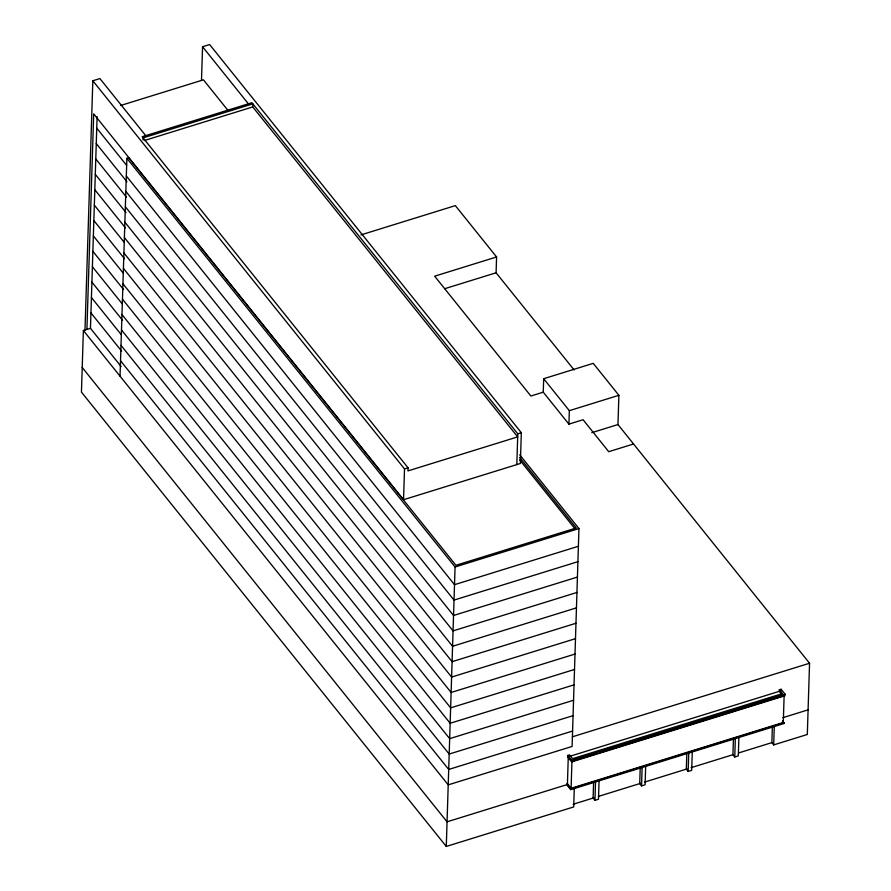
<?xml version="1.0" encoding="UTF-8"?>
<svg xmlns="http://www.w3.org/2000/svg" width="891" height="891" viewBox="0 0 891 891"><rect width="100%" height="100%" fill="white"/><g stroke="black" fill="none" stroke-linecap="round" stroke-linejoin="round"><path stroke-width="1.34" d="M121.143 366.535L90.459 328.322L83.375 330.516L81.449 392.107L446.28 846.45L573.704 806.934L574.305 787.767M84.979 330.461L92.831 80.769L99.903 78.575L145.723 135.632M86.917 329.414L93.7 113.848L403.545 499.717L520.355 463.498L521.324 432.703L209.641 44.55L202.558 46.744L201.511 80.034M90.459 328.322L97.108 116.598M120.04 376.158L126.878 158.286L128.649 157.74L455.914 565.295L576.265 527.973L519.687 457.517M143.039 139.932L143.106 137.871L252.832 103.846L252.743 106.931L517.693 436.88L407.955 470.905L408.056 467.831L142.192 136.735L251.919 102.71L517.782 433.806L516.813 464.601M403.545 499.717L404.514 468.922L92.831 80.769M446.28 846.45L455.067 566.988L126.878 158.286M574.105 369.932L496.087 272.78L496.588 256.976L455.346 205.621L360.944 234.901M633.501 444.008L608.731 451.692L583.07 419.739L568.915 424.127L543.254 392.174L543.677 378.72L593.228 363.35L618.889 395.303L617.964 424.561L809.551 663.249L807.313 734.485L773.689 744.909L771.862 742.626L772.374 726.198M568.915 424.127L569.338 410.673L543.677 378.72M782.955 695.916L784.136 695.548L783.289 722.49L571.098 788.29L567.433 783.724L566.81 784.681L570.786 789.626L784.158 723.459L782.588 720.708M567.69 756.96L567.734 755.423L569.505 754.877L572.557 758.675L782.398 693.61L779.335 689.79L781.095 689.244L785.082 694.2L785.027 695.737L571.654 761.905L567.69 756.96L569.806 758.687M567.433 783.724L568.28 756.782M570.786 789.626L566.843 783.913M571.654 761.905L571.71 760.368L567.734 755.423M519.754 454.844L578.95 528.563L572.1 746.446L448.218 784.86L83.375 330.516M571.098 788.29L571.944 761.348M593.629 781.641L593.105 798.069L594.943 800.341L598.485 799.249L599.086 780.082M594.943 800.341L595.544 781.184M640.228 767.184L639.716 783.612L641.553 785.895L645.084 784.793L645.697 765.636M641.553 785.895L642.155 766.728M686.838 752.739L686.326 769.156L688.153 771.439L691.694 770.347L692.296 751.18M688.153 771.439L688.754 752.282M733.404 739.653L732.925 754.71L734.763 756.994L738.305 755.891L738.906 736.734M734.763 756.994L735.365 737.826M773.689 744.909L774.29 725.753M779.335 689.79L779.28 691.338L781.585 694.2M781.051 690.781L781.095 689.244M120.519 105.528L203.426 79.822L228.441 110.974M144.331 140.544L252.743 106.931M496.588 256.976L434.641 276.188L530.858 396.016L543.254 392.174M444.687 288.717L496.087 272.78M569.338 410.673L618.889 395.303M404.514 468.922L408.056 467.831M517.782 433.806L521.324 432.703M591.747 432.692L617.964 424.561M455.067 566.988L578.95 528.563M578.393 546.272L454.51 584.685L126.322 175.995M577.914 561.675L454.02 600.088L125.843 191.387M577.424 577.067L453.541 615.481L125.364 206.79M576.945 592.47L453.051 630.884L124.874 222.182M576.455 607.862L452.572 646.276L124.395 237.585M575.976 623.266L452.082 661.679L123.905 252.977M575.497 638.658L451.603 677.071L123.426 268.38M575.007 654.061L451.124 692.474L122.936 283.772M574.528 669.453L450.634 707.866L122.457 299.176M574.038 684.856L450.155 723.269L121.967 314.568M573.559 700.248L449.665 738.661L121.488 329.971M573.069 715.651L449.187 754.064L121.009 345.363M572.59 731.043L448.696 769.456L120.519 360.766M572.401 736.801L809.551 663.249M569.46 756.414L780.46 690.971M571.71 760.368L785.082 694.2M573.269 760.936L597.159 753.53M599.81 752.706L781.63 696.328M567.845 784.358L447.059 821.814L82.217 367.471M782.844 717.678L808.092 709.849M570.808 788.858L784.18 722.69M573.191 804.239L594.386 797.668M598.362 796.431L640.74 783.289M644.716 782.053L687.095 768.911M691.071 767.686L733.449 754.543M738.75 752.895L771.862 742.626M782.565 721.476L784.158 723.459M202.558 46.744L248.377 103.802M519.62 459.834L575.319 529.198M96.751 128.148L126.589 165.303M96.261 143.551L126.956 181.764M95.782 158.943L126.466 197.156M95.304 174.346L125.987 212.559M94.814 189.738L125.508 227.962M94.335 205.142L124.172 242.296M93.845 220.534L124.54 258.758M93.366 235.937L123.203 273.091M92.876 251.329L123.571 289.553M92.397 266.732L122.234 303.887M91.907 282.124L122.602 320.348M91.428 297.527L121.265 334.682M90.949 312.919L121.633 351.143"/></g></svg>
